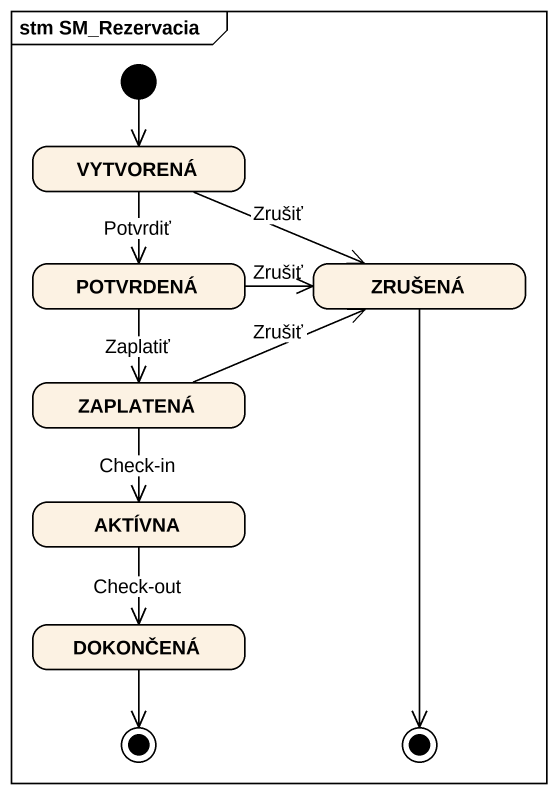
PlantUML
@startuml
mainframe stm SM_Rezervacia
hide empty description
state VYTVORENÁ
state POTVRDENÁ
state ZRUŠENÁ
state ZAPLATENÁ
state AKTÍVNA
state DOKONČENÁ
state final1 <<end>>
state final2 <<end>>
[*] --> VYTVORENÁ
VYTVORENÁ --> POTVRDENÁ : Potvrdiť
VYTVORENÁ -right-> ZRUŠENÁ : Zrušiť
POTVRDENÁ -right-> ZRUŠENÁ : Zrušiť
POTVRDENÁ --> ZAPLATENÁ : Zaplatiť
ZRUŠENÁ --> final2
ZAPLATENÁ -right-> ZRUŠENÁ : Zrušiť
ZAPLATENÁ --> AKTÍVNA : Check-in
AKTÍVNA --> DOKONČENÁ : Check-out
DOKONČENÁ --> final1
@enduml
